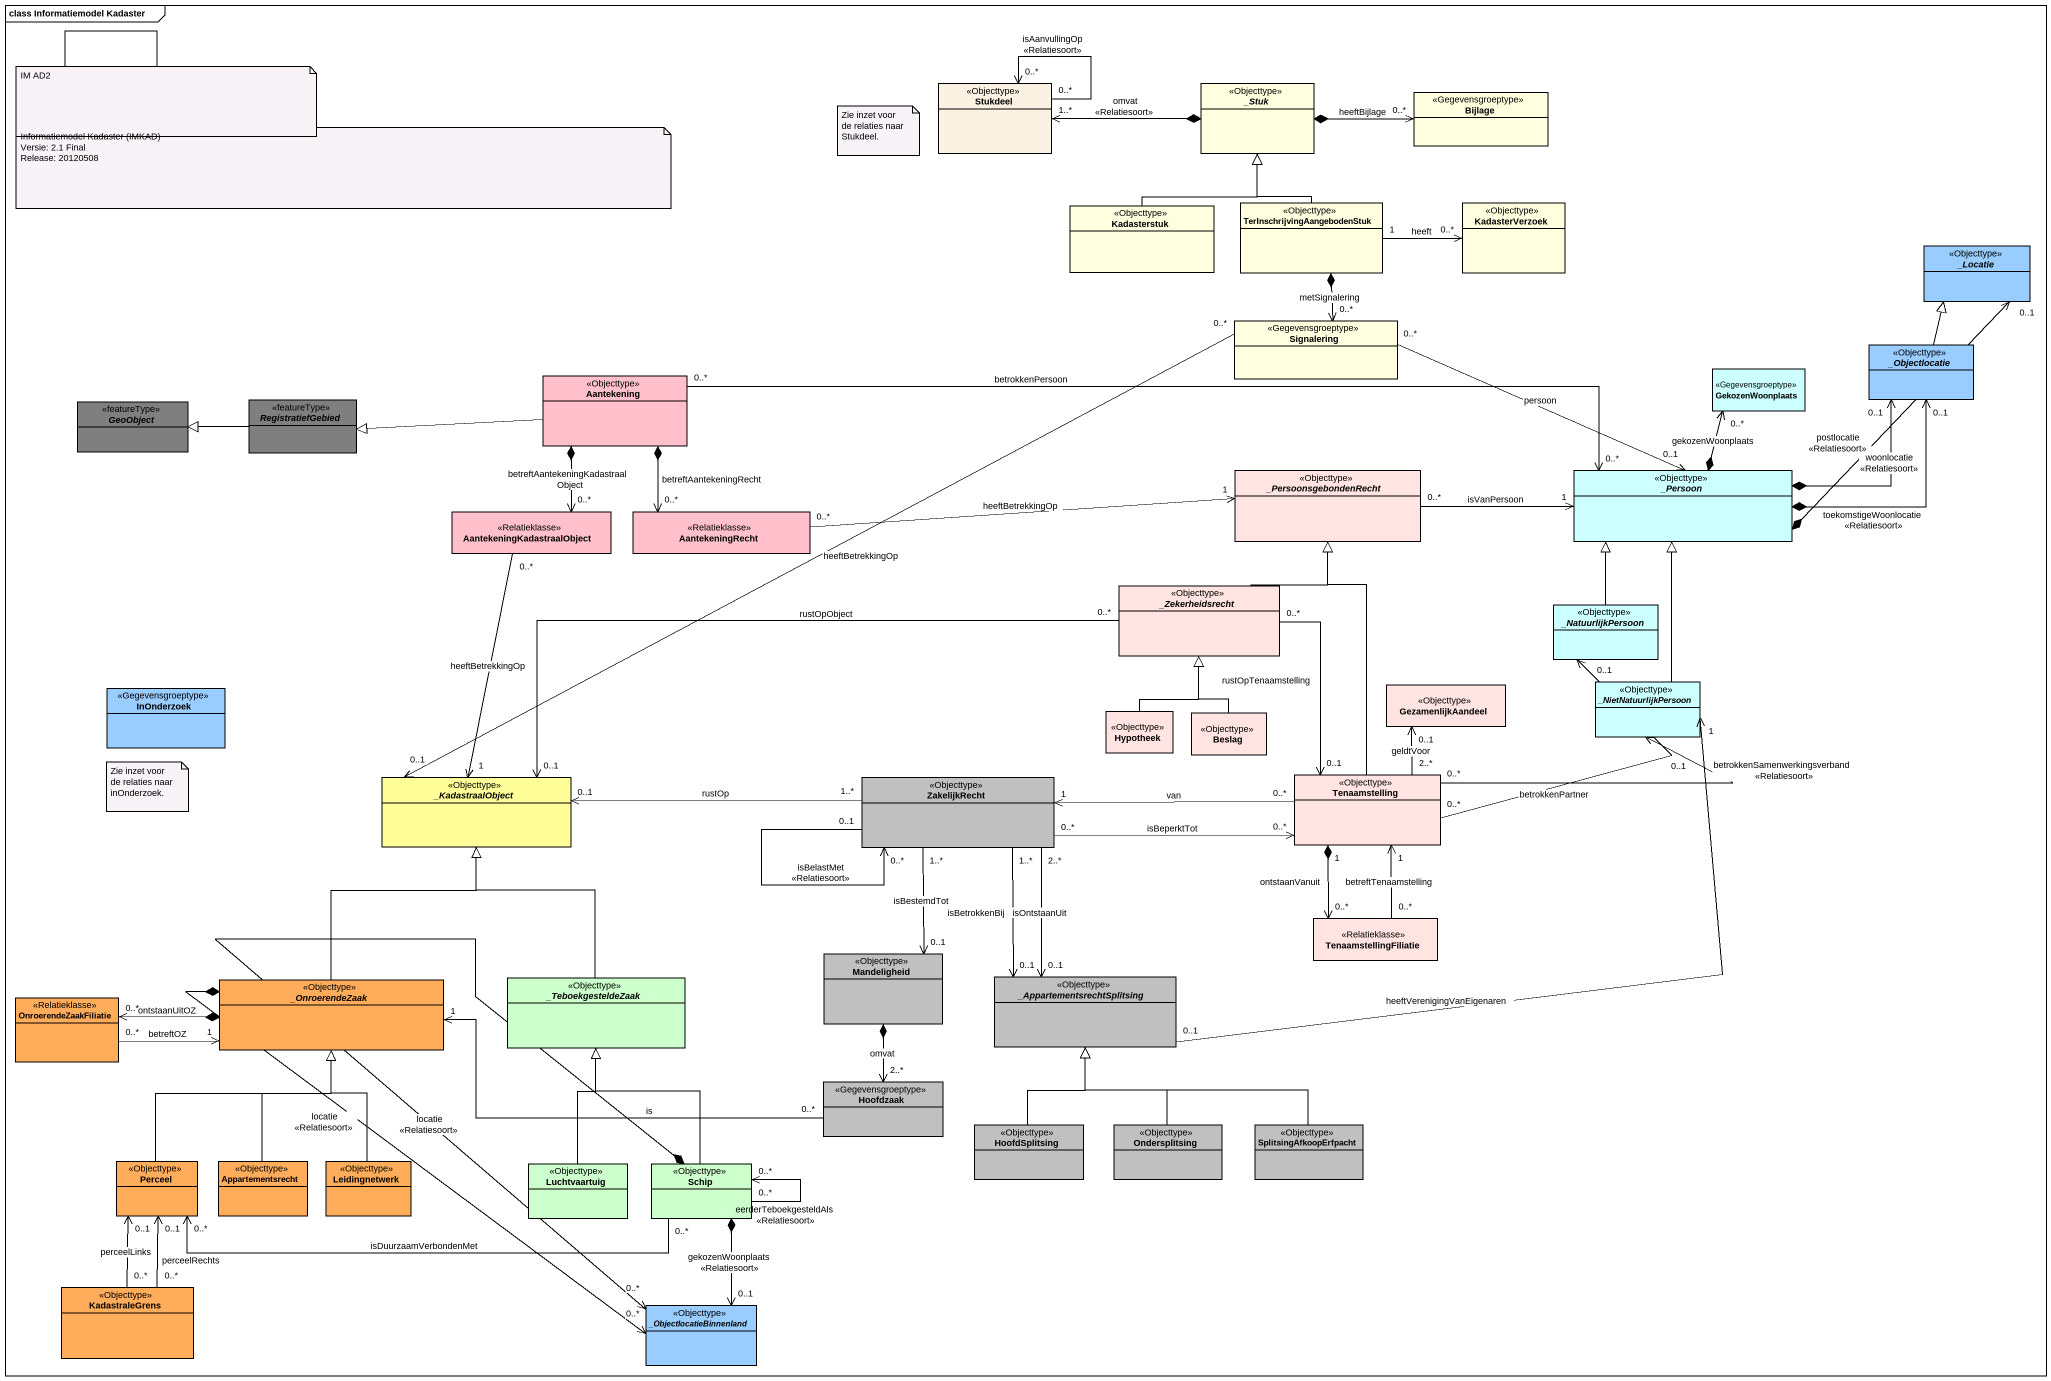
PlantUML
@startuml
mainframe class Informatiemodel Kadaster
allowmixing
hide circle
hide empty members
rectangle " " as rectangle1
class Stukdeel <<Objecttype>>
abstract class "_Stuk" as Stuk <<Objecttype>> #FFFFE0
class Bijlage <<Gegevensgroeptype>> #FFFFE0
class "TerInschrijvingAangebodenStuk" as TerInschrijvingAangebodenStu <<Objecttype>> #FFFFE0
class KadasterVerzoek <<Objecttype>> #FFFFE0
class Kadasterstuk <<Objecttype>> #FFFFE0
abstract class "_Locatie" as Locatie <<Objecttype>> #99CCFF
class Signalering <<Gegevensgroeptype>> #FFFFE0
abstract class "_Objectlocatie" as Objectlocatie <<Objecttype>> #99CCFF
class Aantekening <<Objecttype>> #FFC0CB
class GekozenWoonplaats <<Gegevensgroeptype>> #CCFFFF
abstract class GeoObject <<featureType>> #7F7F7F
abstract class RegistratiefGebied <<featureType>> #7F7F7F
abstract class "_PersoonsgebondenRecht" as PersoonsgebondenRecht <<Objecttype>> #FFE4E1
abstract class "_Persoon" as Persoon <<Objecttype>> #CCFFFF
class AantekeningKadastraalObject <<Relatieklasse>> #FFC0CB
class AantekeningRecht <<Relatieklasse>> #FFC0CB
abstract class "_Zekerheidsrecht" as Zekerheidsrecht <<Objecttype>> #FFE4E1
abstract class "_NatuurlijkPersoon" as NatuurlijkPersoon <<Objecttype>> #CCFFFF
class InOnderzoek <<Gegevensgroeptype>> #99CCFF
class GezamenlijkAandeel <<Objecttype>> #FFE4E1
abstract class "_NietNatuurlijkPersoon" as NietNatuurlijkPersoon <<Objecttype>> #CCFFFF
class Hypotheek <<Objecttype>> #FFE4E1
class Beslag <<Objecttype>> #FFE4E1
abstract class "_KadastraalObject" as KadastraalObject <<Objecttype>> #FFFE99
class ZakelijkRecht <<Objecttype>> #C0C0C0
class Tenaamstelling <<Objecttype>> #FFE4E1
class TenaamstellingFiliatie <<Relatieklasse>> #FFE4E1
abstract class "_TeboekgesteldeZaak" as TeboekgesteldeZaak <<Objecttype>> #CCFFCC
class Mandeligheid <<Objecttype>> #C0C0C0
abstract class "_AppartementsrechtSplitsing" as AppartementsrechtSplitsing <<Objecttype>> #C0C0C0
class OnroerendeZaakFiliatie <<Relatieklasse>> #FFAD5B
abstract class "_OnroerendeZaak" as OnroerendeZaak <<Objecttype>> #FFAD5B
class Hoofdzaak <<Gegevensgroeptype>> #C0C0C0
class HoofdSplitsing <<Objecttype>> #C0C0C0
class Ondersplitsing <<Objecttype>> #C0C0C0
class SplitsingAfkoopErfpacht <<Objecttype>> #C0C0C0
class Perceel <<Objecttype>> #FFAD5B
class Appartementsrecht <<Objecttype>> #FFAD5B
class Leidingnetwerk <<Objecttype>> #FFAD5B
class Luchtvaartuig <<Objecttype>> #CCFFCC
class Schip <<Objecttype>> #CCFFCC
class KadastraleGrens <<Objecttype>> #FFAD5B
abstract class "_ObjectlocatieBinnenland" as ObjectlocatieBinnenland <<Objecttype>> #99CCFF
Stukdeel "0..*" --> "0..*" Stukdeel : isAanvullingOp\n<<Relatiesoort>>
Stuk *-left-> "1..*" Stukdeel : omvat\n<<Relatiesoort>>
Stuk *-right-> "0..*" Bijlage : heeftBijlage
TerInschrijvingAangebodenStu -up-|> Stuk
TerInschrijvingAangebodenStu "1" -right-> "0..*" KadasterVerzoek : heeft
TerInschrijvingAangebodenStu *--> "0..*" Signalering : metSignalering
Kadasterstuk -up-|> Stuk
Signalering "0..*" -right-> "0..1" Persoon : persoon
Signalering "0..*" -left-> "0..1" KadastraalObject : heeftBetrekkingOp
Objectlocatie -up-|> Locatie
Aantekening -left-|> RegistratiefGebied
Aantekening "0..*" -right-> "0..*" Persoon : betrokkenPersoon
Aantekening *--> "0..*" AantekeningKadastraalObject : betreftAantekeningKadastraalObject
Aantekening *--> "0..*" AantekeningRecht : betreftAantekeningRecht
RegistratiefGebied -left-|> GeoObject
PersoonsgebondenRecht "0..*" -right-> "1" Persoon : isVanPersoon
Persoon *-up-> "0..1" Locatie : postlocatie\n<<Relatiesoort>>
Persoon *-right-> "0..1" Objectlocatie : toekomstigeWoonlocatie\n<<Relatiesoort>>
Persoon *-right-> "0..1" Objectlocatie : woonlocatie\n<<Relatiesoort>>
Persoon *-up-> "0..*" GekozenWoonplaats : gekozenWoonplaats
AantekeningKadastraalObject "0..*" --> "1" KadastraalObject : heeftBetrekkingOp
AantekeningRecht "0..*" -right-> "1" PersoonsgebondenRecht : heeftBetrekkingOp
Zekerheidsrecht -up-|> PersoonsgebondenRecht
Zekerheidsrecht "0..*" -left-> "0..1" KadastraalObject : rustOpObject
Zekerheidsrecht "0..*" --> "0..1" Tenaamstelling : rustOpTenaamstelling
NatuurlijkPersoon -up-|> Persoon
NietNatuurlijkPersoon -up-|> Persoon
Hypotheek -up-|> Zekerheidsrecht
Beslag -up-|> Zekerheidsrecht
ZakelijkRecht "1..*" -left-> "0..1" KadastraalObject : rustOp
ZakelijkRecht "0..1" --> "0..*" ZakelijkRecht : isBelastMet\n<<Relatiesoort>>
ZakelijkRecht "0..*" -right-> "0..*" Tenaamstelling : isBeperktTot
ZakelijkRecht "1..*" --> "0..1" Mandeligheid : isBestemdTot
ZakelijkRecht "1..*" --> "0..1" AppartementsrechtSplitsing : isBetrokkenBij
ZakelijkRecht "2..*" --> "0..1" AppartementsrechtSplitsing : isOntstaanUit
Tenaamstelling -up-|> PersoonsgebondenRecht
Tenaamstelling "0..*" -up-> "0..1" NatuurlijkPersoon : betrokkenPartner
Tenaamstelling "2..*" -up-> "0..1" GezamenlijkAandeel : geldtVoor
Tenaamstelling "0..*" -right-> "0..1" NietNatuurlijkPersoon : betrokkenSamenwerkingsverband\n<<Relatiesoort>>
Tenaamstelling "0..*" -left-> "1" ZakelijkRecht : van
Tenaamstelling "1" *--> "0..*" TenaamstellingFiliatie : ontstaanVanuit
TenaamstellingFiliatie "0..*" -up-> "1" Tenaamstelling : betreftTenaamstelling
TeboekgesteldeZaak -up-|> KadastraalObject
Mandeligheid *--> "2..*" Hoofdzaak : omvat
AppartementsrechtSplitsing "0..1" -right-> "1" NietNatuurlijkPersoon : heeftVerenigingVanEigenaren
OnroerendeZaakFiliatie "0..*" -right-> "1" OnroerendeZaak : betreftOZ
OnroerendeZaak -up-|> KadastraalObject
OnroerendeZaak *-left-> "0..*" OnroerendeZaakFiliatie : ontstaanUitOZ
OnroerendeZaak *--> "0..*" ObjectlocatieBinnenland : locatie\n<<Relatiesoort>>
Hoofdzaak "0..*" -left-> "1" OnroerendeZaak : is
HoofdSplitsing -up-|> AppartementsrechtSplitsing
Ondersplitsing -up-|> AppartementsrechtSplitsing
SplitsingAfkoopErfpacht -up-|> AppartementsrechtSplitsing
Perceel -up-|> OnroerendeZaak
Appartementsrecht -up-|> OnroerendeZaak
Leidingnetwerk -up-|> OnroerendeZaak
Luchtvaartuig -up-|> TeboekgesteldeZaak
Schip -up-|> TeboekgesteldeZaak
Schip "0..*" -left-> "0..*" Perceel : isDuurzaamVerbondenMet
Schip "0..*" --> "0..*" Schip : eerderTeboekgesteldAls\n<<Relatiesoort>>
Schip *--> "0..*" ObjectlocatieBinnenland : locatie\n<<Relatiesoort>>
Schip *--> "0..1" ObjectlocatieBinnenland : gekozenWoonplaats\n<<Relatiesoort>>
KadastraleGrens "0..*" -up-> "0..1" Perceel : perceelRechts
KadastraleGrens "0..*" -up-> "0..1" Perceel : perceelLinks
note as N1
  IM AD2
end note
note as N2
  Informatiemodel Kadaster (IMKAD)
  Versie: 2.1 Final
  Release: 20120508
end note
note as N3
  Zie inzet voor de relaties naar Stukdeel.
end note
note as N4
  Zie inzet voor de relaties naar inOnderzoek.
end note
@enduml
